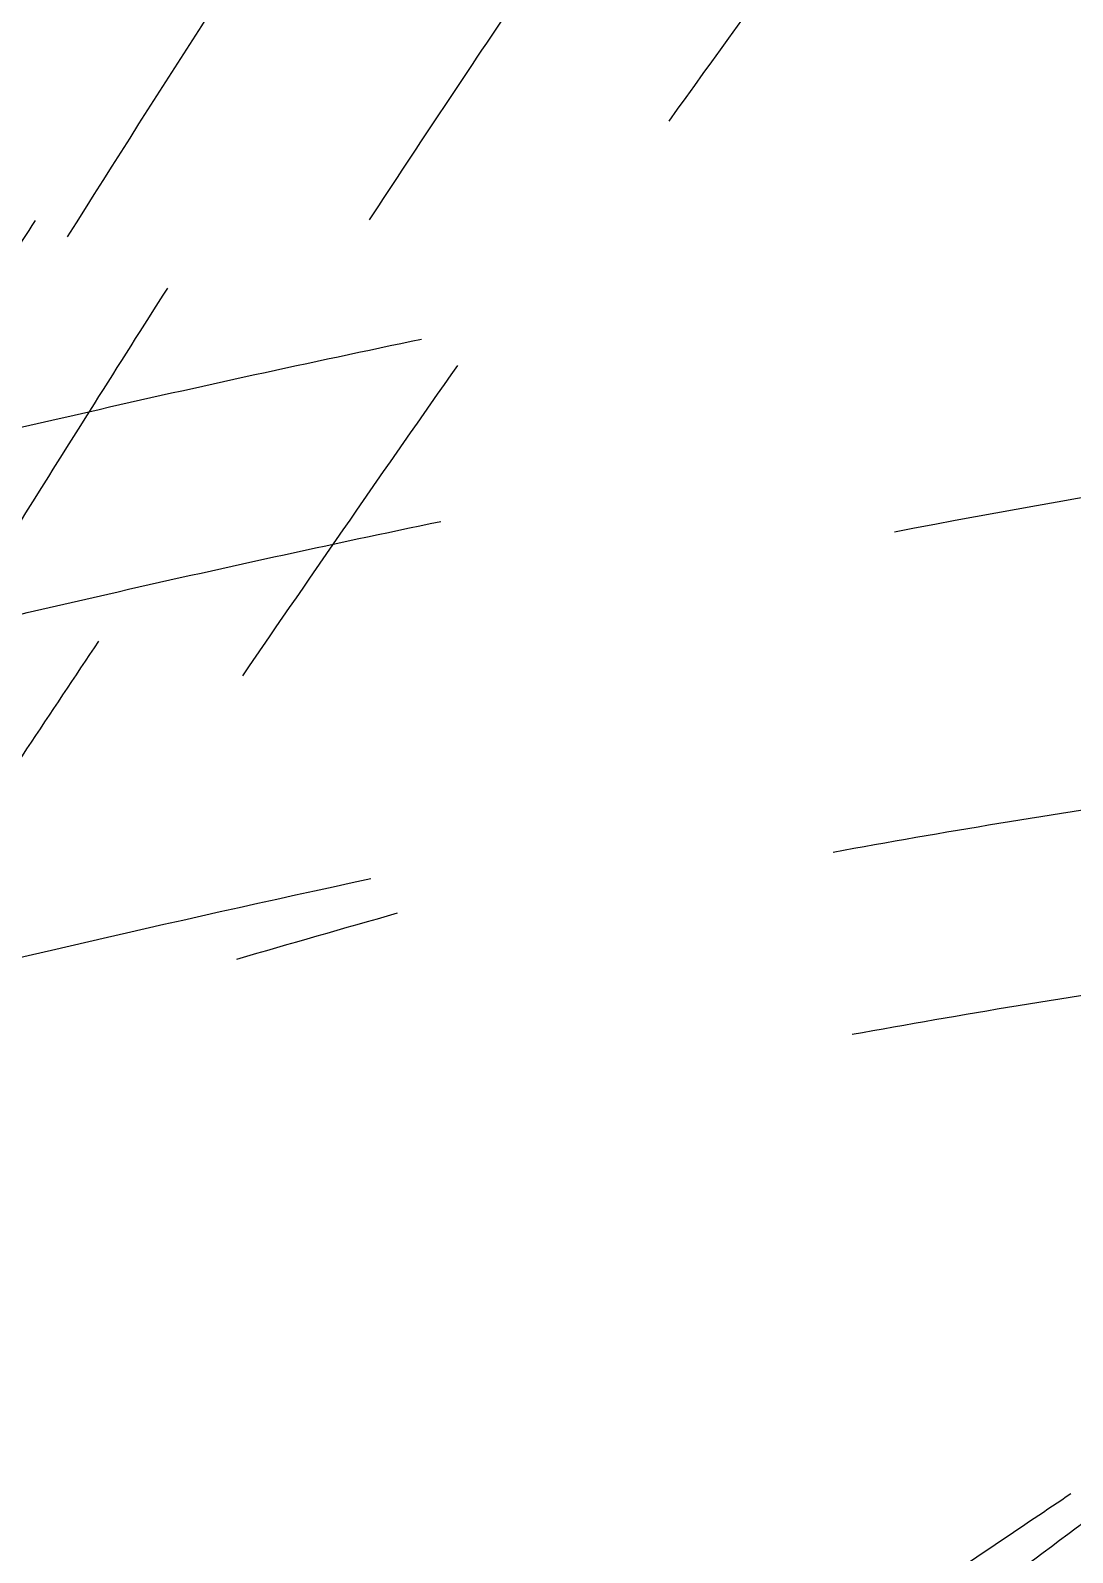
# Model space of a CAD drawing. Extents: x 3172 to 33391, y 13916 to 34175.
# Drawn here: x 26493.7 to 26815.2, y 25473.8 to 25943.6 of the extents above; entities that cross this region are included whole.
import ezdxf

# ---------------------------------------------------------------- set-up
doc = ezdxf.new("R2010")
doc.units = 0
doc.layers.get('0').update_dxf_attribs({"linetype": 'CONTINUOUS'})

# ---------------------------------------------------------------- blocks, each defined once
blk = doc.blocks.new('A$C32E301E7')
at = {"color": 4}
for points, knots in [([(850, 2390.08), (792.64, 2434.67), (717.1, 2490.37), (638.37, 2543.72), (620.66, 2555.37)], [3316.933159, 3316.933159, 3316.933159, 3316.933159, 3535.309121, 3597.934756, 3597.934756, 3597.934756, 3597.934756]), ([(1148.33, 2286.41), (1127.99, 2304.17), (1078.73, 2346.56), (1028.81, 2387.98), (999.31, 2411.86)], [3033.684273, 3033.684273, 3033.684273, 3033.684273, 3114.834321, 3229.132713, 3229.132713, 3229.132713, 3229.132713]), ([(1127.63, 2211.8), (1107.29, 2229.56), (1058.03, 2271.95), (1008.11, 2313.37), (978.61, 2337.25)], [3033.684273, 3033.684273, 3033.684273, 3033.684273, 3114.834321, 3229.132713, 3229.132713, 3229.132713, 3229.132713])]:
    blk.add_open_spline(points, degree=3, knots=knots, dxfattribs=at)
for points in [[(840.35, 2247.06), (811.01, 2269.42), (781.29, 2291.2), (751.07, 2312.22)], [(819.65, 2172.45), (790.32, 2194.81), (760.59, 2216.59), (730.37, 2237.62)], [(1125.74, 2044.08), (1073.54, 2088.98), (1021.3, 2133.88), (968.24, 2177.61)], [(999.24, 2126.63), (985.51, 2139.96), (971.71, 2153.22), (957.84, 2166.41)], [(1671.03, 1504.17), (1635.84, 1545.28), (1600.65, 1586.4), (1564.99, 1627.04)], [(1930.62, 1452.67), (1894.84, 1501.25), (1858.55, 1549.37), (1821.63, 1596.89)], [(1798.75, 1465.99), (1779.83, 1490.41), (1760.75, 1514.73), (1741.51, 1538.92)], [(1984.34, 1404.96), (1971.37, 1422.26), (1958.38, 1439.54), (1945.38, 1456.81)], [(1939.92, 1365.05), (1921.61, 1390.04), (1903.21, 1414.96), (1884.68, 1439.78)], [(1836.64, 1323.56), (1809.42, 1357.24), (1781.97, 1390.74), (1754.25, 1424.02)], [(1955.87, 1260.51), (1937.73, 1283.82), (1919.51, 1307.07), (1901.2, 1330.26)]]:
    blk.add_open_spline(points, degree=3, dxfattribs=at)
blk = doc.blocks.new('A$C1E5E7F32')
at = {"rotation": 38.48379099373999}
blk.add_blockref('A$C32E301E7', (-1546.99, -1286.46), dxfattribs=at)
blk = doc.blocks.new('A$C3B33296D')
at = {"rotation": 3.513440426543889}
blk.add_blockref('A$C32E301E7', (153.72, -175.14), dxfattribs=at)
blk = doc.blocks.new('A$C726F438A')
at = {"yscale": 1.2}
blk.add_blockref('A$C3B33296D', (0, 0), dxfattribs=at)
blk = doc.blocks.new('A$C5C8C3E81')
at = {"color": 4}
for points in [[(1757.5, 275.83), (1742.54, 300.46), (1727.55, 325.06), (1712.53, 349.64)], [(1748.37, 252.21), (1732.36, 274.74), (1716.35, 297.26), (1700.34, 319.79)]]:
    blk.add_open_spline(points, degree=3, dxfattribs=at)
blk = doc.blocks.new('A$C5F8D38F5')
blk.add_blockref('A$C5C8C3E81', (0, 0))
blk = doc.blocks.new('A$C7D4C0E95')
at = {"xscale": 0.7, "zscale": 0.7, "rotation": 347.9128368041152}
blk.add_blockref('A$C5F8D38F5', (-455.99, 276.98), dxfattribs=at)
blk = doc.blocks.new('A$C351D478B')
at = {"rotation": 86.79571953716956}
blk.add_blockref('A$C7D4C0E95', (2622.77, -134.5), dxfattribs=at)

msp = doc.modelspace()

# ---------------------------------------------------------------- block references
at = {"xscale": -0.7, "yscale": 0.84, "zscale": 0.7}
msp.add_blockref('A$C726F438A', (27829.95794, 24478.76632), dxfattribs=at)
at = {"yscale": 0.7}
for name, p, xscale, zscale, rotation in [('A$C1E5E7F32', (25367.59423, 24495.1159), -1.05, 1.05, 11.30288417721299), ('A$C351D478B', (25932.80471, 24482.20359), 0.5599999999999999, 0.5599999999999999, 32.64418901032876)]:
    msp.add_blockref(name, p, dxfattribs=dict(at, xscale=xscale, zscale=zscale, rotation=rotation))

doc.saveas('drawing.dxf')
